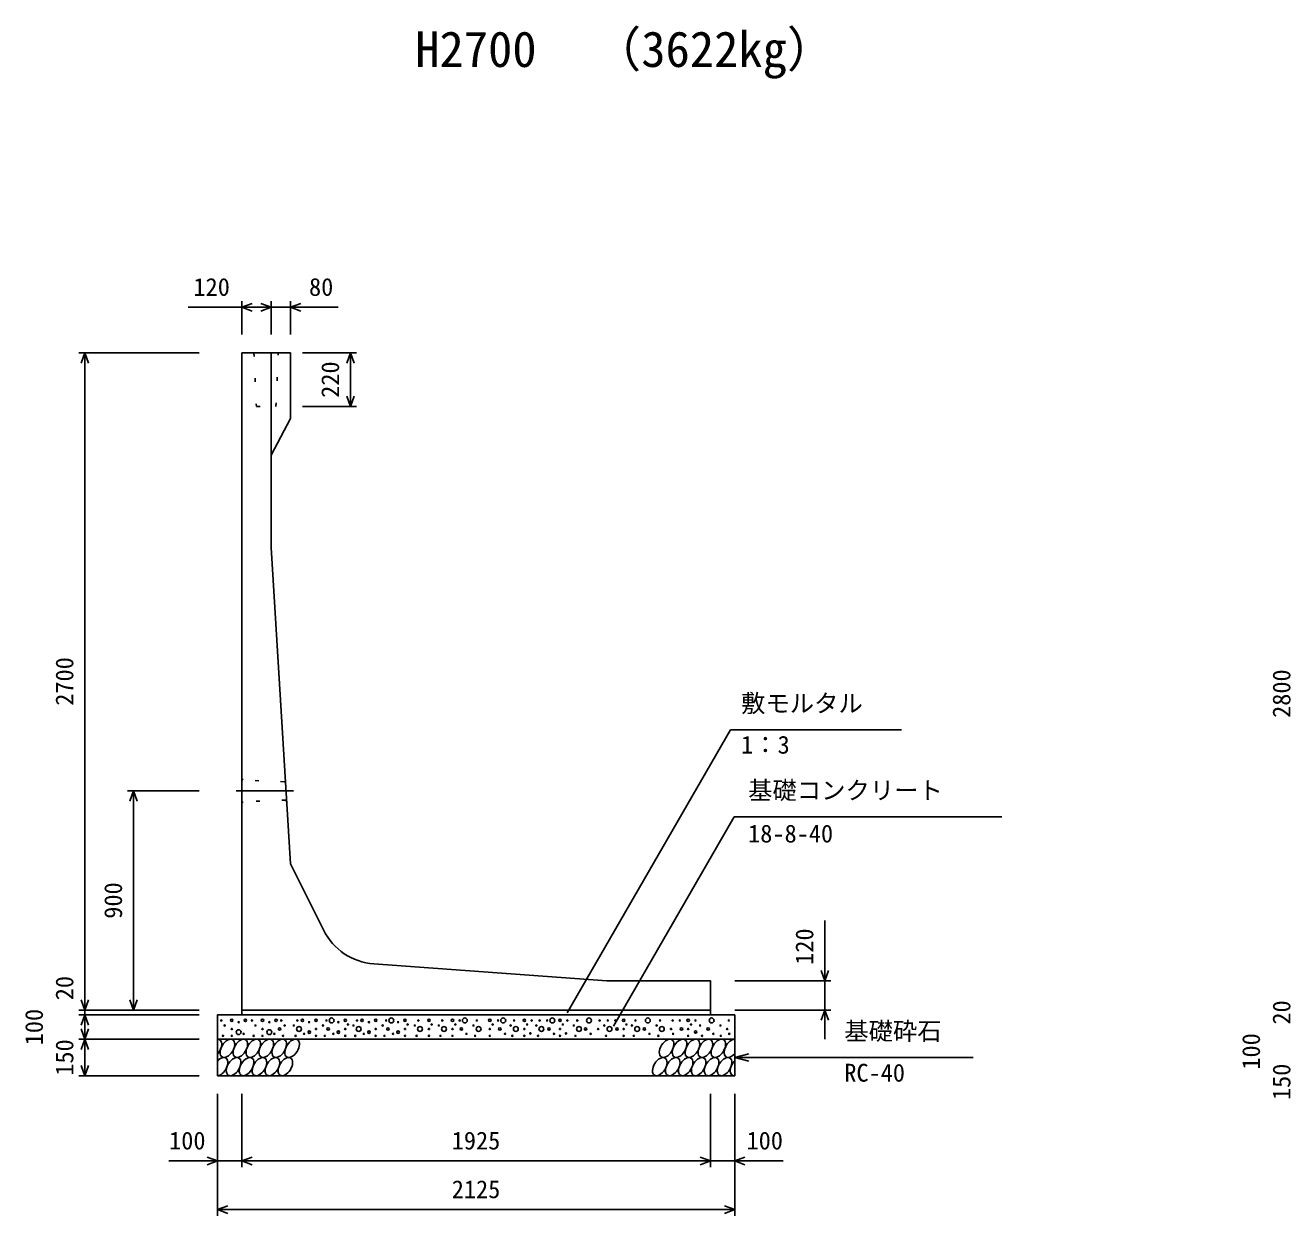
# Model space of a CAD drawing. Units: millimetres, scale not verified. Extents: x -50400 to 50400, y -17820 to 17820.
# Drawn here: x 20910 to 26109, y -9879 to -4989 of the extents above; entities that cross this region are included whole.
import ezdxf
from ezdxf.enums import TextEntityAlignment as Align

# ---------------------------------------------------------------- set-up
doc = ezdxf.new("R2010")
doc.units = ezdxf.units.MM
doc.header["$LTSCALE"] = 60
doc.linetypes.add('CHAIN1', pattern=[8, 5, -1, 1, -1])
doc.linetypes.add('DOTTED', pattern=[1.75, 0.25, -1.5])
for name, color, linetype, lineweight in [('0-0_CENTER', 7, 'CHAIN1', 25), ('0-1_DIM', 7, 'Continuous', 25), ('0-3_HATCH', 6, 'Continuous', 25), ('0-6_OUTLINE', 1, 'Continuous', 25), ('0-7_OUTLINE2', 4, 'DOTTED', 25), ('0-8_TXT', 7, 'Continuous', 25)]:
    doc.layers.add(name, color=color, linetype=linetype, lineweight=lineweight)
doc.styles.add('ＭＳ ゴシック', font='')
doc.styles.get('ＭＳ ゴシック').set_extended_font_data('MS Gothic')

msp = doc.modelspace()

# ---------------------------------------------------------------- linework, layer by layer
at = {"layer": '0-0_CENTER'}
msp.add_line((21775.89, -8133.94), (22011.53, -8133.94), dxfattribs=at)
at = {"layer": '0-1_DIM'}
for p, q in [((21799.5, -6122.05), (21799.5, -6258.94)), ((21919.5, -6122.05), (21919.5, -6258.94)), ((21999.5, -6122.05), (21999.5, -6258.94)), ((21579.64, -6147.05), (21799.5, -6147.05)), ((21919.5, -6147.05), (21799.5, -6147.05)), ((21919.5, -6147.05), (21999.5, -6147.05)), ((21999.5, -6147.05), (22195.46, -6147.05)), ((21129.5, -6333.94), (21624.5, -6333.94)), ((21154.5, -9033.94), (21154.5, -6333.94)), ((22271.41, -6333.94), (22049.5, -6333.94)), ((22246.41, -6333.94), (22246.41, -6553.94)), ((22271.41, -6553.94), (22049.5, -6553.94)), ((23136.65, -9045.27), (23807.92, -7882.59)), ((24510.33, -7882.59), (23807.92, -7882.59)), ((21329.5, -8133.94), (21624.5, -8133.94)), ((21354.5, -8133.94), (21354.5, -9033.94)), ((23326.13, -9099.66), (23822.4, -8240.1)), ((24921.94, -8240.1), (23822.4, -8240.1)), ((24194.5, -8913.94), (24194.5, -8666.25)), ((24219.5, -8913.94), (23824.5, -8913.94)), ((24194.5, -8913.94), (24194.5, -9033.94)), ((21129.5, -9033.94), (21624.5, -9033.94)), ((21129.5, -9033.94), (21624.5, -9033.94)), ((21154.5, -9033.94), (21154.5, -9053.94)), ((21354.5, -9033.94), (21624.5, -9033.94)), ((24219.5, -9033.94), (23824.5, -9033.94)), ((24194.5, -9153.94), (24194.5, -9033.94)), ((21129.5, -9053.94), (21624.5, -9053.94)), ((21154.5, -9053.94), (21154.5, -9153.94)), ((21129.5, -9153.94), (21624.5, -9153.94)), ((21154.5, -9153.94), (21154.5, -9303.94)), ((23824.5, -9228.94), (23882.46, -9213.41)), ((24804.82, -9228.94), (23824.5, -9228.94)), ((23824.5, -9228.94), (23882.46, -9244.47)), ((21129.5, -9303.94), (21624.5, -9303.94)), ((21699.5, -9878.94), (21699.5, -9378.94)), ((21799.5, -9678.94), (21799.5, -9378.94)), ((23724.5, -9678.94), (23724.5, -9378.94)), ((23724.5, -9678.94), (23724.5, -9378.94)), ((23824.5, -9878.94), (23824.5, -9378.94)), ((21499.96, -9653.94), (21699.5, -9653.94)), ((21799.5, -9653.94), (21699.5, -9653.94)), ((23724.5, -9653.94), (21799.5, -9653.94)), ((23824.5, -9653.94), (23724.5, -9653.94)), ((24024.04, -9653.94), (23824.5, -9653.94)), ((23824.5, -9853.94), (21699.5, -9853.94))]:
    msp.add_line(p, q, dxfattribs=at)
for points in [[(21841.79, -6131.66), (21799.5, -6147.05), (21841.79, -6162.44)], [(21877.21, -6131.66), (21919.5, -6147.05), (21877.21, -6162.44)], [(22041.79, -6131.66), (21999.5, -6147.05), (22041.79, -6162.44)], [(21169.89, -6376.23), (21154.5, -6333.94), (21139.11, -6376.23)], [(22261.8, -6376.23), (22246.41, -6333.94), (22231.02, -6376.23)], [(22261.8, -6511.66), (22246.41, -6553.94), (22231.02, -6511.66)], [(21369.89, -8176.23), (21354.5, -8133.94), (21339.11, -8176.23)], [(24179.11, -8871.66), (24194.5, -8913.94), (24209.89, -8871.66)], [(21169.89, -8991.66), (21154.5, -9033.94), (21139.11, -8991.66)], [(21369.89, -8991.66), (21354.5, -9033.94), (21339.11, -8991.66)], [(24179.11, -9076.23), (24194.5, -9033.94), (24209.89, -9076.23)], [(21169.89, -9096.23), (21154.5, -9053.94), (21139.11, -9096.23)], [(21169.89, -9111.66), (21154.5, -9153.94), (21139.11, -9111.66)], [(21169.89, -9196.23), (21154.5, -9153.94), (21139.11, -9196.23)], [(21169.89, -9261.66), (21154.5, -9303.94), (21139.11, -9261.66)], [(21657.21, -9638.55), (21699.5, -9653.94), (21657.21, -9669.33)], [(21841.79, -9638.55), (21799.5, -9653.94), (21841.79, -9669.33)], [(23682.21, -9638.55), (23724.5, -9653.94), (23682.21, -9669.33)], [(23866.79, -9638.55), (23824.5, -9653.94), (23866.79, -9669.33)], [(21741.79, -9838.55), (21699.5, -9853.94), (21741.79, -9869.33)], [(23782.21, -9838.55), (23824.5, -9853.94), (23782.21, -9869.33)]]:
    msp.add_lwpolyline(points, dxfattribs=at)
at = {"layer": '0-3_HATCH'}
for centre, radius in [((21715.47, -9076.76), 2.5), ((21729.49, -9097.78), 2.5), ((21758.36, -9075.89), 5), ((21786.4, -9083.77), 2.5), ((21814.44, -9076.76), 5), ((21841.57, -9076.76), 2.5), ((21855.59, -9097.78), 2.5), ((21884.47, -9075.89), 5), ((21912.51, -9083.77), 2.5), ((21940.54, -9076.76), 5), ((21961.57, -9076.76), 2.5), ((21975.59, -9097.78), 2.5), ((22013.41, -9097.78), 2.5), ((22027.43, -9076.76), 2.5), ((22048.46, -9076.76), 5), ((22076.49, -9083.77), 2.5), ((22104.53, -9075.89), 5), ((22133.41, -9097.78), 2.5), ((22147.43, -9076.76), 2.5), ((22168.46, -9076.76), 10), ((22196.49, -9083.77), 2.5), ((22224.53, -9075.89), 5), ((22235.87, -9093.46), 2.5), ((22258.63, -9097.78), 2.5), ((22272.65, -9076.76), 2.5), ((22293.68, -9076.76), 5), ((22321.72, -9083.77), 2.5), ((22349.76, -9075.89), 5), ((22378.63, -9097.78), 2.5), ((22392.65, -9076.76), 2.5), ((22413.68, -9076.76), 10), ((22441.72, -9083.77), 2.5), ((22469.76, -9075.89), 5), ((22481.1, -9093.46), 2.5), ((22510.56, -9097.78), 2.5), ((22524.58, -9076.76), 2.5), ((22568.2, -9075.89), 5), ((22579.54, -9093.46), 2.5), ((22609, -9097.78), 2.5), ((22623.01, -9076.76), 2.5), ((22665.19, -9075.89), 5), ((22676.53, -9093.46), 2.5), ((22694.89, -9076.76), 2.5), ((22715.92, -9076.76), 10), ((22751.27, -9097.78), 2.5), ((22765.29, -9076.76), 2.5), ((22818.58, -9075.89), 5), ((22829.92, -9093.46), 2.5), ((22852.55, -9076.76), 2.5), ((22873.58, -9076.76), 10), ((22904.24, -9097.78), 2.5), ((22918.26, -9076.76), 2.5), ((22960.44, -9075.89), 5), ((22971.78, -9093.46), 2.5), ((22990.13, -9076.76), 2.5), ((23009.37, -9097.78), 2.5), ((23023.39, -9076.76), 2.5), ((23054.17, -9076.76), 2.5), ((23075.21, -9076.76), 10), ((23106.97, -9075.89), 5), ((23118.31, -9093.46), 2.5), ((23136.67, -9076.76), 2.5), ((23163.66, -9097.78), 2.5), ((23177.68, -9076.76), 2.5), ((23225.84, -9076.76), 10), ((23269.93, -9076.76), 2.5), ((23289.16, -9097.78), 2.5), ((23303.18, -9076.76), 2.5), ((23333.97, -9076.76), 2.5), ((23368.37, -9075.89), 5), ((23379.71, -9093.46), 2.5), ((23402.83, -9097.78), 2.5), ((23416.85, -9076.76), 2.5), ((23467.49, -9076.76), 10), ((23504.11, -9097.78), 2.5), ((23518.12, -9076.76), 2.5), ((23569.59, -9076.76), 2.5), ((23598.96, -9076.76), 2.5), ((23633.37, -9075.89), 5), ((23644.71, -9093.46), 2.5), ((23663.68, -9076.76), 2.5), ((23682.89, -9097.78), 2.5), ((23729.54, -9076.76), 10), ((23766.16, -9097.78), 2.5), ((23800.23, -9076.76), 2.5), ((21722.48, -9139.8), 2.5), ((21758.36, -9111.78), 2.5), ((21758.36, -9139.8), 2.5), ((21786.4, -9124.91), 10), ((21807.43, -9131.92), 2.5), ((21848.58, -9139.8), 2.5), ((21884.47, -9111.78), 2.5), ((21884.47, -9139.8), 2.5), ((21912.51, -9124.91), 10), ((21933.53, -9131.92), 2.5), ((21954.56, -9111.78), 5), ((21968.58, -9139.8), 2.5), ((22020.42, -9139.8), 2.5), ((22034.44, -9111.78), 10), ((22055.47, -9131.92), 2.5), ((22076.49, -9124.91), 5), ((22104.53, -9111.78), 2.5), ((22104.53, -9139.8), 2.5), ((22140.42, -9139.8), 2.5), ((22154.44, -9111.78), 5), ((22175.47, -9131.92), 2.5), ((22196.49, -9124.91), 5), ((22224.53, -9111.78), 2.5), ((22224.53, -9139.8), 2.5), ((22265.64, -9139.8), 2.5), ((22279.66, -9111.78), 10), ((22300.69, -9131.92), 2.5), ((22321.72, -9124.91), 5), ((22349.76, -9111.78), 2.5), ((22349.76, -9139.8), 2.5), ((22385.64, -9139.8), 2.5), ((22399.66, -9111.78), 5), ((22420.69, -9131.92), 2.5), ((22441.72, -9124.91), 5), ((22469.76, -9111.78), 2.5), ((22469.76, -9139.8), 2.5), ((22517.57, -9139.8), 2.5), ((22531.59, -9111.78), 10), ((22568.2, -9111.78), 2.5), ((22568.2, -9139.8), 2.5), ((22616.01, -9139.8), 2.5), ((22630.03, -9111.78), 10), ((22665.19, -9111.78), 2.5), ((22665.19, -9139.8), 2.5), ((22701.9, -9111.78), 5), ((22722.93, -9131.92), 2.5), ((22758.28, -9139.8), 2.5), ((22772.3, -9111.78), 10), ((22818.58, -9111.78), 2.5), ((22818.58, -9139.8), 2.5), ((22859.56, -9111.78), 5), ((22880.59, -9131.92), 2.5), ((22911.25, -9139.8), 2.5), ((22925.27, -9111.78), 10), ((22960.44, -9111.78), 2.5), ((22960.44, -9139.8), 2.5), ((22985.09, -9130.13), 2.5), ((23016.38, -9139.8), 2.5), ((23030.4, -9111.78), 10), ((23061.19, -9111.78), 5), ((23082.21, -9131.92), 2.5), ((23106.97, -9111.78), 2.5), ((23106.97, -9139.8), 2.5), ((23131.63, -9130.13), 2.5), ((23170.67, -9139.8), 2.5), ((23184.69, -9111.78), 10), ((23211.82, -9111.78), 5), ((23232.85, -9131.92), 2.5), ((23263.49, -9111.78), 2.5), ((23296.17, -9139.8), 2.5), ((23310.19, -9111.78), 10), ((23340.98, -9111.78), 5), ((23368.37, -9111.78), 2.5), ((23368.37, -9139.8), 2.5), ((23409.84, -9139.8), 2.5), ((23423.86, -9111.78), 10), ((23453.47, -9111.78), 5), ((23474.49, -9131.92), 2.5), ((23511.12, -9139.8), 2.5), ((23525.14, -9111.78), 10), ((23563.16, -9111.78), 2.5), ((23571.5, -9131.92), 2.5), ((23605.98, -9111.78), 5), ((23633.37, -9111.78), 2.5), ((23633.37, -9139.8), 2.5), ((23663.85, -9124.07), 5), ((23689.9, -9139.8), 2.5), ((23715.52, -9111.78), 5), ((23736.55, -9131.92), 2.5), ((23767.63, -9139.8), 2.5), ((23793.8, -9111.78), 2.5), ((23802.14, -9131.92), 2.5)]:
    msp.add_circle(centre, radius, dxfattribs=at)
for centre in [(21740.34, -9191.47), (21793.55, -9191.47), (21846.76, -9191.47), (21899.97, -9191.47), (21953.18, -9191.47), (22006.39, -9191.47), (23544.6, -9191.47), (23597.81, -9191.47), (23651.01, -9191.47), (23704.22, -9191.47), (23757.43, -9191.47), (21765.66, -9266.46), (21818.87, -9266.46), (21872.08, -9266.46), (21925.29, -9266.46), (21978.5, -9266.46), (23516.71, -9266.46), (23569.92, -9266.46), (23623.13, -9266.46), (23676.34, -9266.46), (23729.54, -9266.46), (23782.75, -9266.46)]:
    msp.add_ellipse(centre, major_axis=(21.81, 35.31), ratio=0.5792, dxfattribs=at)
for centre, start_param, end_param in [((21687.14, -9191.47), 4.385593, 6.6745444), ((23810.64, -9191.47), 0.3357715, 4.4411806), ((21712.46, -9266.46), 3.5111464, 7.548991), ((23835.96, -9266.46), 1.2110787, 3.5658734)]:
    msp.add_ellipse(centre, major_axis=(21.81, 35.31), ratio=0.5792, start_param=start_param, end_param=end_param, dxfattribs=at)
at = {"layer": '0-6_OUTLINE'}
for p, q in [((21999.5, -6333.94), (21799.5, -6333.94)), ((21799.5, -6333.94), (21799.5, -9053.94)), ((21919.5, -6333.94), (21919.5, -7133.94)), ((21999.5, -6333.94), (21999.5, -6603.94)), ((21919.5, -6753.94), (21999.5, -6603.94)), ((21919.5, -7133.94), (21999.5, -8433.94)), ((22135.89, -8706.72), (21999.5, -8433.94)), ((23299.5, -8913.94), (22341.36, -8844.26)), ((21799.5, -9033.94), (23724.5, -9033.94)), ((23824.5, -9053.94), (23824.5, -9303.94)), ((23824.5, -9153.94), (21699.5, -9153.94)), ((23824.5, -9303.94), (21699.5, -9303.94))]:
    msp.add_line(p, q, dxfattribs=at)
for points in [[(23724.5, -9053.94), (23724.5, -8913.94), (23299.5, -8913.94)], [(23824.5, -9053.94), (21699.5, -9053.94), (21699.5, -9303.94)]]:
    msp.add_lwpolyline(points, dxfattribs=at)
msp.add_arc((22359.5, -8594.92), 250, 206.56505, 265.84036, dxfattribs=at)
at = {"layer": '0-7_OUTLINE2'}
for p, q in [((21939.5, -6553.94), (21949.5, -6333.94)), ((21804.5, -8088.94), (21799.5, -8083.94)), ((21973.72, -8096.44), (21804.5, -8088.94)), ((21973.72, -8096.44), (21978.42, -8091.44)), ((21804.5, -8178.94), (21799.5, -8183.94)), ((21978.34, -8171.44), (21804.5, -8178.94)), ((21978.34, -8171.44), (21983.65, -8176.44))]:
    msp.add_line(p, q, dxfattribs=at)
msp.add_lwpolyline([(21849.5, -6333.94), (21859.5, -6553.94), (21939.5, -6553.94)], dxfattribs=at)

# ---------------------------------------------------------------- texts
at = {"layer": '0-1_DIM', "style": 'ＭＳ ゴシック'}
for s, p in [('120', (21600.86, -6122.05)), ('80', (22075.76, -6122.05)), ('敷モルタル', (23850.77, -7832.59)), ('1：3', (23850.77, -8002.71)), ('基礎コンクリート', (23879.65, -8190.1)), ('18-8-40', (23879.65, -8367.73)), ('基礎砕石', (24274.75, -9178.94)), ('RC-40', (24274.75, -9350.32)), ('100', (21500.86, -9628.94)), ('1925', (22662, -9628.94)), ('100', (23873.14, -9628.94)), ('2125', (22662, -9828.94))]:
    msp.add_text(s, height=73.31, dxfattribs=at).set_placement(p, align=Align.BOTTOM_LEFT)
for s, p in [('220', (22221.41, -6518.94)), ('2700', (21129.5, -7783.94)), ('2800', (26129.5, -7833.94)), ('900', (21329.5, -8658.94)), ('120', (24169.5, -8848.3)), ('20', (21129.5, -8993.88)), ('100', (21004.5, -9178.94)), ('20', (26129.5, -9093.88)), ('100', (26004.5, -9278.94)), ('150', (21129.5, -9303.94)), ('150', (26129.5, -9403.94))]:
    msp.add_text(s, height=73.31, rotation=90, dxfattribs=at).set_placement(p, align=Align.BOTTOM_LEFT)
at = {"layer": '0-8_TXT', "style": 'ＭＳ ゴシック'}
for s, p in [('（3622kg）', (23240.62, -5203.69)), ('H2700', (22512, -5203.69))]:
    msp.add_text(s, height=146.6, dxfattribs=at).set_placement(p, align=Align.BOTTOM_LEFT)

doc.saveas('drawing.dxf')
